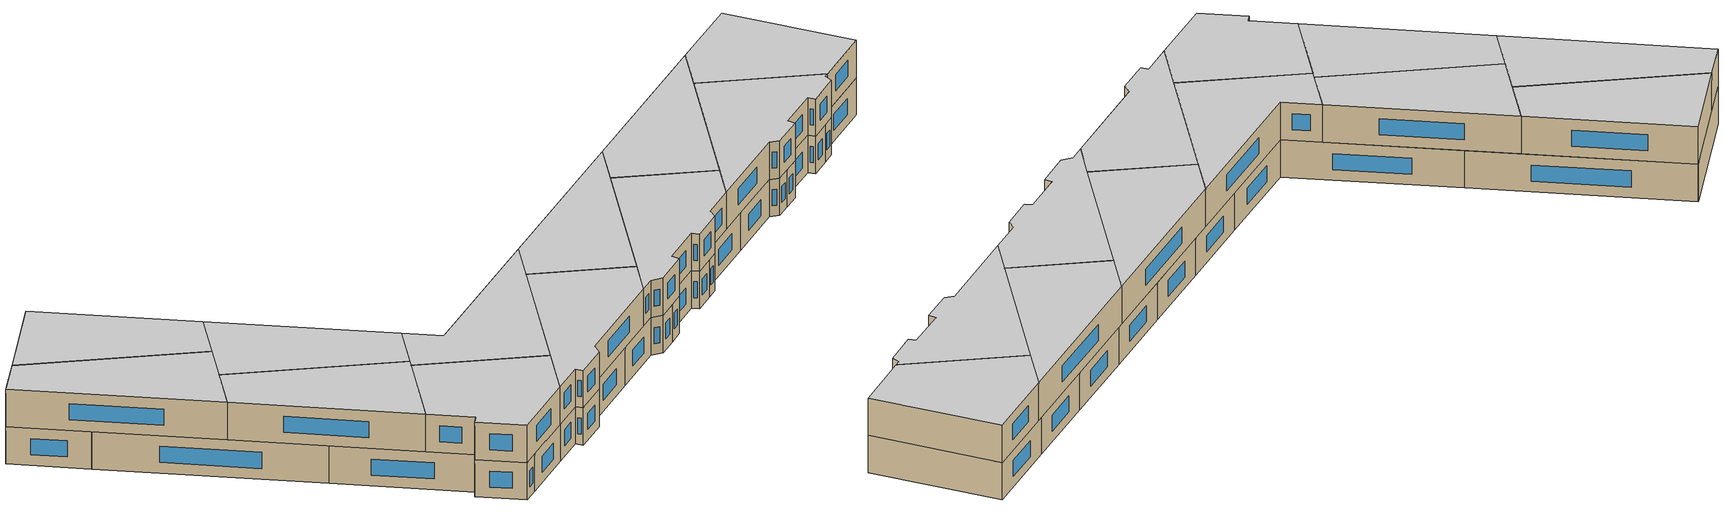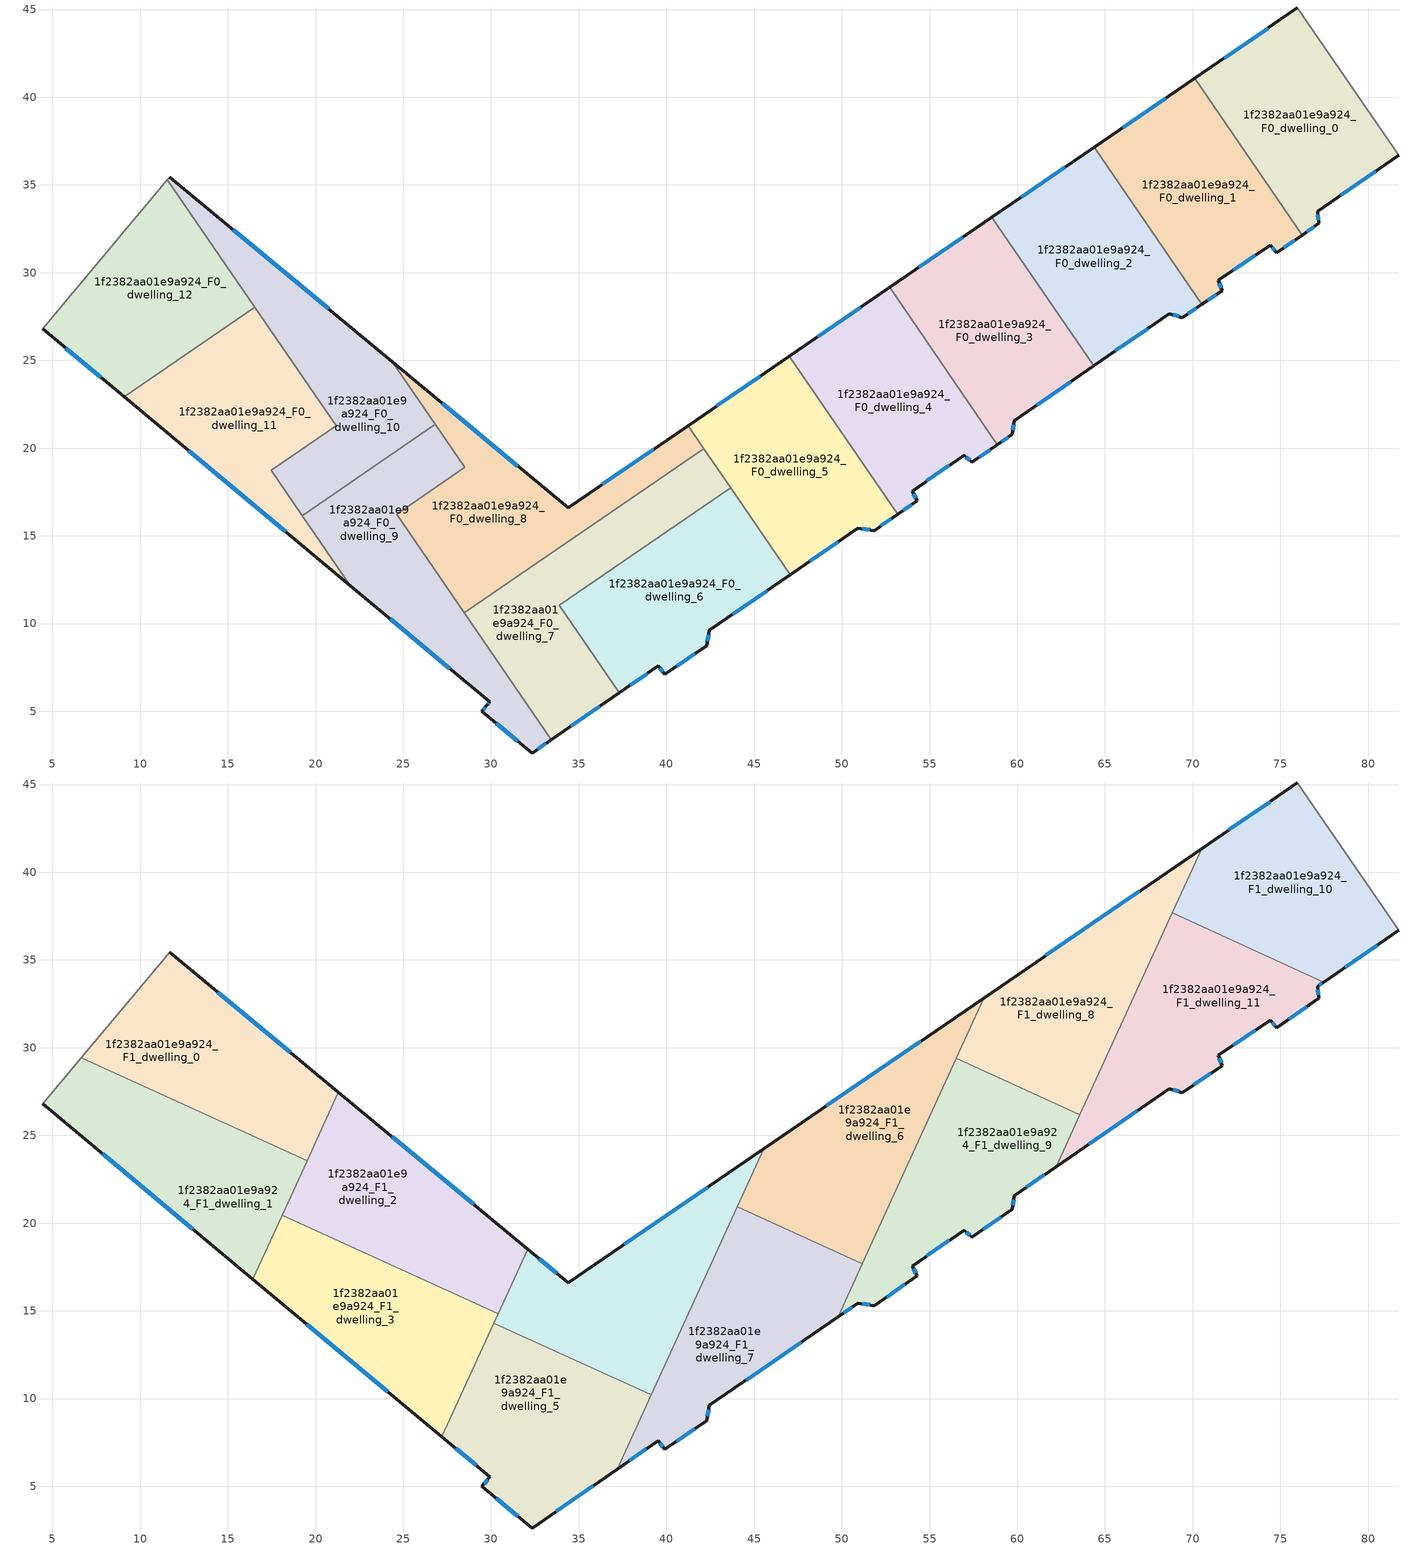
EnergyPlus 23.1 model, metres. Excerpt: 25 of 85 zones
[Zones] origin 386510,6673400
1f2382aa01e9a924_F0_dwelling_0
 floor ground (EU_floor_Construction): 75.97,45.09 81.75,36.7 77.12,33.5 77.19,32.81 76.24,32.15 70.12,41.08 z0
 wall outside (EU_wall_Construction): 75.97,45.09 70.12,41.08 / 76.24,32.15 77.19,32.81 77.12,33.5 81.75,36.7 z0:3
 wall adiabatic (EU_wall_Construction): 81.75,36.7 75.97,45.09 z0:3
 wall to 1f2382aa01e9a924_F0_dwelling_1 (EU_wall_Construction): 70.12,41.08 76.24,32.15 z0:3
 window (EU_Window_Construction): 74.3,43.94 71.79,42.22 / 78.44,34.41 80.43,35.78 / 77.17,33.01 77.14,33.3 / 76.51,32.34 76.92,32.62 z0.86:2.14
 ceiling adiabatic (EU_roof_Construction): 70.28,40.84 70.5,41.34 70.12,41.08 z3
1f2382aa01e9a924_F0_dwelling_1
 floor ground (EU_floor_Construction): 70.12,41.08 76.24,32.15 74.78,31.13 74.42,31.57 71.47,29.57 71.69,28.98 70.52,28.19 64.38,37.14 z0
 wall outside (EU_wall_Construction): 70.52,28.19 71.69,28.98 71.47,29.57 74.42,31.57 74.78,31.13 76.24,32.15 / 70.12,41.08 64.38,37.14 z0:3
 wall to 1f2382aa01e9a924_F0_dwelling_2 (EU_wall_Construction): 64.38,37.14 70.52,28.19 z0:3
 window (EU_Window_Construction): 71.62,29.15 71.53,29.4 / 70.85,28.42 71.35,28.75 / 68.48,39.95 66.02,38.27 / 75.2,31.42 75.82,31.86 / 74.52,31.44 74.68,31.25 / 72.31,30.14 73.58,31 z0.86:2.14
1f2382aa01e9a924_F0_dwelling_10
 floor ground (EU_floor_Construction): 24.36,24.93 26.82,21.35 19.25,16.16 17.48,18.74 21.17,21.27 11.55,35.29 11.69,35.45 z0
 wall outside (EU_wall_Construction): 24.36,24.93 11.69,35.45 z0:3
 wall to 1f2382aa01e9a924_F0_dwelling_9 (EU_wall_Construction): 19.25,16.16 26.82,21.35 z0:3
 wall to 1f2382aa01e9a924_F0_dwelling_11 (EU_wall_Construction): 16.54,28.02 21.17,21.27 17.48,18.74 19.25,16.16 z0:3
 wall adiabatic (EU_wall_Construction): 11.69,35.45 11.55,35.29 z0:3
 wall to 1f2382aa01e9a924_F0_dwelling_8 (EU_wall_Construction): 26.82,21.35 24.36,24.93 z0:3
 wall to 1f2382aa01e9a924_F0_dwelling_12 (EU_wall_Construction): 11.55,35.29 16.54,28.02 z0:3
 window (EU_Window_Construction): 20.74,27.94 15.31,32.45 z0.86:2.14
1f2382aa01e9a924_F0_dwelling_11
 floor ground (EU_floor_Construction): 16.54,28.02 21.17,21.27 17.48,18.74 21.98,12.17 9.1,22.92 z0
 wall outside (EU_wall_Construction): 9.1,22.92 21.98,12.17 z0:3
 wall to 1f2382aa01e9a924_F0_dwelling_12 (EU_wall_Construction): 16.54,28.02 9.1,22.92 z0:3
 wall to 1f2382aa01e9a924_F0_dwelling_9 (EU_wall_Construction): 21.98,12.17 19.25,16.16 z0:3
 window (EU_Window_Construction): 12.78,19.85 18.3,15.24 z0.86:2.14
1f2382aa01e9a924_F0_dwelling_12
 floor ground (EU_floor_Construction): 11.55,35.29 16.54,28.02 9.1,22.92 4.45,26.8 z0
 wall outside (EU_wall_Construction): 4.45,26.8 9.1,22.92 z0:3
 wall adiabatic (EU_wall_Construction): 11.55,35.29 4.45,26.8 z0:3
 window (EU_Window_Construction): 5.78,25.69 7.77,24.03 z0.86:2.14
 ceiling adiabatic (EU_roof_Construction): 16.54,28.02 11.55,35.29 6.65,29.44 13.83,26.16 z3
1f2382aa01e9a924_F0_dwelling_2
 floor ground (EU_floor_Construction): 64.38,37.14 70.52,28.19 69.41,27.45 68.67,27.67 64.36,24.69 58.55,33.15 z0
 wall outside (EU_wall_Construction): 64.38,37.14 58.55,33.15 / 64.36,24.69 68.67,27.67 69.41,27.45 70.52,28.19 z0:3
 wall to 1f2382aa01e9a924_F0_dwelling_3 (EU_wall_Construction): 58.55,33.15 64.36,24.69 z0:3
 window (EU_Window_Construction): 62.71,36 60.22,34.29 / 69.73,27.66 70.2,27.98 / 68.88,27.6 69.2,27.51 / 65.59,25.54 67.44,26.82 z0.86:2.14
 ceiling adiabatic (EU_roof_Construction): 63.57,26.17 66.91,33.46 64.38,37.14 58.55,33.15 63.25,26.32 z3
1f2382aa01e9a924_F0_dwelling_3
 floor ground (EU_floor_Construction): 58.55,33.15 64.36,24.69 59.82,21.56 59.72,20.79 58.87,20.2 52.73,29.16 z0
 wall outside (EU_wall_Construction): 58.55,33.15 52.73,29.16 / 58.87,20.2 59.72,20.79 59.82,21.56 64.36,24.69 z0:3
 wall to 1f2382aa01e9a924_F0_dwelling_4 (EU_wall_Construction): 52.73,29.16 58.87,20.2 z0:3
 window (EU_Window_Construction): 56.89,32.01 54.39,30.3 / 61.12,22.45 63.06,23.8 / 59.75,21.01 59.79,21.34 / 59.11,20.37 59.48,20.62 z0.86:2.14
 ceiling adiabatic (EU_roof_Construction): 63.25,26.32 58.55,33.15 58.09,32.83 56.51,29.39 z3; 54.94,25.94 58.09,32.83 52.73,29.16 z3
1f2382aa01e9a924_F0_dwelling_4
 floor ground (EU_floor_Construction): 52.73,29.16 58.87,20.2 57.42,19.2 56.98,19.59 54.01,17.55 54.3,17 53.19,16.23 47.01,25.24 z0
 wall outside (EU_wall_Construction): 53.19,16.23 54.3,17 54.01,17.55 56.98,19.59 57.42,19.2 58.87,20.2 / 52.73,29.16 47.01,25.24 z0:3
 wall to 1f2382aa01e9a924_F0_dwelling_5 (EU_wall_Construction): 47.01,25.24 53.19,16.23 z0:3
 window (EU_Window_Construction): 54.22,17.15 54.09,17.39 / 53.51,16.45 53.98,16.78 / 51.09,28.04 48.64,26.36 / 57.83,19.48 58.46,19.92 / 57.1,19.48 57.29,19.31 / 54.86,18.14 56.13,19.01 z0.86:2.14
 ceiling adiabatic (EU_roof_Construction): 51.58,18.58 54.94,25.94 52.73,29.16 47.01,25.24 z3
1f2382aa01e9a924_F0_dwelling_5
 floor ground (EU_floor_Construction): 47.01,25.24 53.19,16.23 51.85,15.3 50.91,15.43 47.07,12.79 41.24,21.28 z0
 wall outside (EU_wall_Construction): 47.01,25.24 41.24,21.28 / 47.07,12.79 50.91,15.43 51.85,15.3 53.19,16.23 z0:3
 wall to 1f2382aa01e9a924_F0_dwelling_6 (EU_wall_Construction): 43.67,17.74 47.07,12.79 z0:3
 wall to 1f2382aa01e9a924_F0_dwelling_7 (EU_wall_Construction): 42.14,19.97 43.67,17.74 z0:3
 wall to 1f2382aa01e9a924_F0_dwelling_8 (EU_wall_Construction): 41.24,21.28 42.13,19.97 z0:3
 window (EU_Window_Construction): 45.36,24.11 42.88,22.41 / 52.23,15.56 52.81,15.96 / 51.18,15.39 51.58,15.33 / 48.16,13.54 49.81,14.67 z0.86:2.14
1f2382aa01e9a924_F0_dwelling_6
 floor ground (EU_floor_Construction): 43.67,17.74 47.07,12.79 42.45,9.61 42.29,8.74 39.91,7.1 39.53,7.59 37.31,6.06 33.9,11.04 z0
 wall outside (EU_wall_Construction): 37.31,6.06 39.53,7.59 39.91,7.1 42.29,8.74 42.45,9.61 47.07,12.79 z0:3
 wall to 1f2382aa01e9a924_F0_dwelling_7 (EU_wall_Construction): 43.67,17.74 33.9,11.04 37.31,6.06 z0:3
 window (EU_Window_Construction): 43.77,10.52 45.75,11.88 / 42.34,8.99 42.41,9.36 / 40.59,7.57 41.61,8.27 / 39.64,7.45 39.8,7.24 / 37.95,6.49 38.9,7.15 z0.86:2.14
 ceiling adiabatic (EU_roof_Construction): 37.27,6.12 42.08,16.65 33.9,11.04 z3
1f2382aa01e9a924_F0_dwelling_7
 floor ground (EU_floor_Construction): 42.14,19.97 43.67,17.74 33.9,11.04 37.31,6.06 33.44,3.38 28.48,10.61 z0
 wall outside (EU_wall_Construction): 33.44,3.38 37.31,6.06 z0:3
 wall to 1f2382aa01e9a924_F0_dwelling_8 (EU_wall_Construction): 42.14,19.97 28.48,10.61 z0:3
 wall to 1f2382aa01e9a924_F0_dwelling_9 (EU_wall_Construction): 28.48,10.61 33.44,3.38 z0:3
 window (EU_Window_Construction): 34.55,4.14 36.21,5.29 z0.86:2.14
1f2382aa01e9a924_F0_dwelling_8
 floor ground (EU_floor_Construction): 41.24,21.28 42.14,19.97 28.48,10.61 24.62,16.24 28.5,18.9 24.36,24.93 34.4,16.6 z0
 wall outside (EU_wall_Construction): 41.24,21.28 34.4,16.6 24.36,24.93 z0:3
 wall to 1f2382aa01e9a924_F0_dwelling_9 (EU_wall_Construction): 26.82,21.35 28.5,18.9 24.62,16.24 28.48,10.61 z0:3
 window (EU_Window_Construction): 31.53,18.98 27.23,22.55 / 39.28,19.95 36.35,17.94 z0.86:2.14
1f2382aa01e9a924_F0_dwelling_9
 floor ground (EU_floor_Construction): 28.5,18.9 24.62,16.24 33.44,3.38 32.34,2.62 29.48,4.99 29.77,5.33 29.93,5.54 21.98,12.17 19.25,16.16 26.82,21.35 z0
 wall outside (EU_wall_Construction): 21.98,12.17 29.93,5.54 29.77,5.33 29.48,4.99 32.34,2.62 33.44,3.38 z0:3
 window (EU_Window_Construction): 32.66,2.84 33.13,3.16 / 30.3,4.31 31.53,3.3 / 29.69,5.24 29.57,5.09 / 29.88,5.48 29.81,5.39 / 24.26,10.27 27.66,7.43 z0.86:2.14
1f2382aa01e9a924_F1_dwelling_0
 floor adiabatic (EU_floor_Construction): 11.55,35.29 16.54,28.02 13.83,26.16 6.65,29.44 z3
 floor to 1f2382aa01e9a924_F0_dwelling_10 (EU_floor_Construction): 21.31,27.47 19.55,23.62 11.55,35.29 11.69,35.45 z3
 floor to 1f2382aa01e9a924_F0_dwelling_11 (EU_floor_Construction): 16.54,28.02 19.55,23.62 19.52,23.56 13.83,26.16 z3
 wall outside (EU_wall_Construction): 21.31,27.47 11.69,35.45 z3:6
 wall to 1f2382aa01e9a924_F1_dwelling_1 (EU_wall_Construction): 6.65,29.44 19.52,23.56 z3:6
 wall adiabatic (EU_wall_Construction): 11.69,35.45 6.65,29.44 z3:6
 wall to 1f2382aa01e9a924_F1_dwelling_2 (EU_wall_Construction): 19.52,23.56 21.31,27.47 z3:6
 window (EU_Window_Construction): 18.56,29.75 14.44,33.17 z3.86:5.14
 ceiling to 1f2382aa01e9a924_F2_dwelling_0 (EU_floor_Construction): 19.52,23.56 21.31,27.47 11.69,35.45 6.65,29.44 z6
1f2382aa01e9a924_F1_dwelling_1
 floor to 1f2382aa01e9a924_F0_dwelling_11 (EU_floor_Construction): 19.52,23.56 16.44,16.8 9.1,22.92 13.83,26.16 z3
 floor to 1f2382aa01e9a924_F0_dwelling_12 (EU_floor_Construction): 13.83,26.16 9.1,22.92 4.45,26.8 6.65,29.44 z3
 wall outside (EU_wall_Construction): 4.45,26.8 16.43,16.8 z3:6
 wall adiabatic (EU_wall_Construction): 6.65,29.44 4.45,26.8 z3:6
 wall to 1f2382aa01e9a924_F1_dwelling_3 (EU_wall_Construction): 16.43,16.8 18.11,20.46 z3:6
 wall to 1f2382aa01e9a924_F1_dwelling_2 (EU_wall_Construction): 18.11,20.46 19.52,23.56 z3:6
 window (EU_Window_Construction): 7.87,23.94 13.01,19.66 z3.86:5.14
 ceiling to 1f2382aa01e9a924_F2_dwelling_1 (EU_floor_Construction): 16.43,16.8 19.52,23.56 6.65,29.44 4.45,26.8 z6
1f2382aa01e9a924_F1_dwelling_10
 floor to 1f2382aa01e9a924_F0_dwelling_0 (EU_floor_Construction): 75.97,45.09 81.75,36.7 77.47,33.74 74.09,35.28 70.28,40.84 70.5,41.34 z3
 floor to 1f2382aa01e9a924_F0_dwelling_1 (EU_floor_Construction): 70.28,40.84 74.09,35.28 68.83,37.68 z3
 wall outside (EU_wall_Construction): 77.47,33.74 81.75,36.7 / 75.97,45.09 70.51,41.34 z3:6
 wall to 1f2382aa01e9a924_F1_dwelling_11 (EU_wall_Construction): 68.83,37.68 77.47,33.74 z3:6
 wall adiabatic (EU_wall_Construction): 81.75,36.7 75.97,45.09 z3:6
 wall to 1f2382aa01e9a924_F1_dwelling_8 (EU_wall_Construction): 70.51,41.34 68.83,37.68 z3:6
 window (EU_Window_Construction): 78.69,34.59 80.53,35.85 / 74.41,44.02 72.07,42.41 z3.86:5.14
 ceiling to 1f2382aa01e9a924_F2_dwelling_10 (EU_floor_Construction): 81.75,36.7 75.97,45.09 70.51,41.34 68.83,37.68 77.47,33.74 z6
1f2382aa01e9a924_F1_dwelling_11
 floor to 1f2382aa01e9a924_F0_dwelling_1 (EU_floor_Construction): 74.09,35.28 76.24,32.15 74.78,31.13 74.42,31.57 71.47,29.57 71.69,28.98 70.52,28.19 66.91,33.46 68.83,37.68 z3
 floor to 1f2382aa01e9a924_F0_dwelling_0 (EU_floor_Construction): 77.47,33.74 77.12,33.5 77.19,32.81 76.24,32.15 74.09,35.28 z3
 floor to 1f2382aa01e9a924_F0_dwelling_2 (EU_floor_Construction): 66.91,33.46 70.52,28.19 69.41,27.45 68.67,27.67 64.36,24.69 63.48,25.97 z3
 floor to 1f2382aa01e9a924_F0_dwelling_3 (EU_floor_Construction): 63.48,25.97 64.36,24.69 62.23,23.22 z3
 wall outside (EU_wall_Construction): 62.23,23.22 68.67,27.67 69.41,27.45 71.69,28.98 71.47,29.57 74.42,31.57 74.78,31.13 77.19,32.81 77.12,33.5 77.47,33.74 z3:6
 wall to 1f2382aa01e9a924_F1_dwelling_9 (EU_wall_Construction): 63.57,26.17 62.23,23.22 z3:6
 wall to 1f2382aa01e9a924_F1_dwelling_8 (EU_wall_Construction): 68.83,37.68 63.57,26.17 z3:6
 window (EU_Window_Construction): 71.62,29.15 71.53,29.4 / 70.06,27.88 71.04,28.54 / 68.88,27.6 69.2,27.51 / 64.07,24.49 66.83,26.4 / 77.22,33.57 77.37,33.67 / 77.17,33.01 77.14,33.3 / 75.47,31.61 76.5,32.33 / 74.52,31.44 74.68,31.25 / 72.31,30.14 73.58,31 z3.86:5.14
 ceiling to 1f2382aa01e9a924_F2_dwelling_11 (EU_floor_Construction): 71.69,28.98 71.47,29.57 74.42,31.57 74.78,31.13 77.19,32.81 77.12,33.5 77.47,33.74 68.83,37.68 62.23,23.22 68.67,27.67 69.41,27.45 z6
1f2382aa01e9a924_F1_dwelling_2
 floor to 1f2382aa01e9a924_F0_dwelling_10 (EU_floor_Construction): 24.37,24.93 26.82,21.35 22.55,18.43 19.23,19.94 21.17,21.27 19.55,23.63 21.31,27.47 z3
 floor to 1f2382aa01e9a924_F0_dwelling_9 (EU_floor_Construction): 26.82,21.35 28.5,18.9 25.71,16.99 22.55,18.43 z3
 floor to 1f2382aa01e9a924_F0_dwelling_11 (EU_floor_Construction): 19.55,23.62 21.17,21.27 19.23,19.94 18.11,20.46 z3
 floor to 1f2382aa01e9a924_F0_dwelling_8 (EU_floor_Construction): 32.09,18.52 30.41,14.84 25.71,16.99 28.5,18.9 24.37,24.93 z3
 wall outside (EU_wall_Construction): 32.09,18.52 21.31,27.47 z3:6
 wall to 1f2382aa01e9a924_F1_dwelling_3 (EU_wall_Construction): 18.11,20.46 30.41,14.84 z3:6
 wall to 1f2382aa01e9a924_F1_dwelling_4 (EU_wall_Construction): 30.41,14.84 32.09,18.52 z3:6
 window (EU_Window_Construction): 29.01,21.08 24.39,24.91 z3.86:5.14
 ceiling to 1f2382aa01e9a924_F2_dwelling_2 (EU_floor_Construction): 30.41,14.84 32.09,18.52 21.31,27.47 18.11,20.46 z6
1f2382aa01e9a924_F1_dwelling_3
 floor to 1f2382aa01e9a924_F0_dwelling_9 (EU_floor_Construction): 25.71,16.99 24.62,16.24 28.48,10.62 27.2,7.82 21.98,12.17 19.25,16.16 22.55,18.43 z3
 floor to 1f2382aa01e9a924_F0_dwelling_11 (EU_floor_Construction): 19.23,19.94 17.48,18.74 21.98,12.17 16.44,16.8 18.11,20.46 z3
 floor to 1f2382aa01e9a924_F0_dwelling_10 (EU_floor_Construction): 22.55,18.43 19.25,16.16 17.48,18.74 19.23,19.94 z3
 floor to 1f2382aa01e9a924_F0_dwelling_8 (EU_floor_Construction): 30.41,14.84 28.48,10.62 24.62,16.24 25.71,16.99 z3
 wall outside (EU_wall_Construction): 16.43,16.8 27.2,7.82 z3:6
 wall to 1f2382aa01e9a924_F1_dwelling_5 (EU_wall_Construction): 27.2,7.82 30.16,14.3 z3:6
 wall to 1f2382aa01e9a924_F1_dwelling_4 (EU_wall_Construction): 30.16,14.3 30.41,14.84 z3:6
 window (EU_Window_Construction): 19.51,14.23 24.12,10.38 z3.86:5.14
 ceiling to 1f2382aa01e9a924_F2_dwelling_3 (EU_floor_Construction): 27.2,7.82 30.41,14.84 18.11,20.46 16.43,16.8 z6
1f2382aa01e9a924_F1_dwelling_4
 floor to 1f2382aa01e9a924_F0_dwelling_7 (EU_floor_Construction): 42.14,19.97 43.01,18.69 42.08,16.65 35.26,11.97 32.39,13.29 z3
 floor to 1f2382aa01e9a924_F0_dwelling_8 (EU_floor_Construction): 41.24,21.28 42.14,19.97 32.39,13.29 30.16,14.3 32.09,18.52 34.4,16.6 z3
 floor adiabatic (EU_floor_Construction): 42.08,16.65 39.14,10.21 35.26,11.97 z3
 floor to 1f2382aa01e9a924_F0_dwelling_5 (EU_floor_Construction): 45.54,24.24 43.01,18.69 41.24,21.28 z3
 wall outside (EU_wall_Construction): 45.54,24.24 34.4,16.6 32.09,18.52 z3:6
 wall to 1f2382aa01e9a924_F1_dwelling_5 (EU_wall_Construction): 30.16,14.3 39.14,10.21 z3:6
 wall to 1f2382aa01e9a924_F1_dwelling_7 (EU_wall_Construction): 39.14,10.21 44.04,20.94 z3:6
 wall to 1f2382aa01e9a924_F1_dwelling_6 (EU_wall_Construction): 44.04,20.94 45.54,24.24 z3:6
 window (EU_Window_Construction): 33.74,17.15 32.75,17.97 / 42.36,22.05 37.58,18.78 z3.86:5.14
 ceiling to 1f2382aa01e9a924_F2_dwelling_4 (EU_floor_Construction): 39.14,10.21 45.54,24.24 34.4,16.6 32.09,18.52 30.16,14.3 z6
1f2382aa01e9a924_F1_dwelling_5
 floor to 1f2382aa01e9a924_F0_dwelling_9 (EU_floor_Construction): 28.48,10.62 33.44,3.38 32.34,2.62 29.48,4.99 29.93,5.54 27.2,7.82 z3
 floor to 1f2382aa01e9a924_F0_dwelling_7 (EU_floor_Construction): 35.26,11.97 33.9,11.04 37.27,6.12 37.21,5.98 33.44,3.38 28.48,10.61 32.39,13.29 z3
 floor to 1f2382aa01e9a924_F0_dwelling_8 (EU_floor_Construction): 32.38,13.29 28.48,10.62 30.16,14.3 z3
 floor adiabatic (EU_floor_Construction): 39.14,10.21 37.27,6.12 33.9,11.04 35.26,11.97 z3
 wall outside (EU_wall_Construction): 27.2,7.82 29.93,5.54 29.48,4.99 32.34,2.62 37.21,5.98 z3:6
 wall to 1f2382aa01e9a924_F1_dwelling_7 (EU_wall_Construction): 37.21,5.98 39.14,10.2 z3:6
 window (EU_Window_Construction): 33.73,3.58 35.82,5.02 / 30.3,4.31 31.53,3.3 / 29.8,5.38 29.61,5.15 / 27.98,7.16 29.15,6.19 z3.86:5.14
 ceiling to 1f2382aa01e9a924_F2_dwelling_5 (EU_floor_Construction): 37.21,5.98 39.14,10.21 30.16,14.3 27.2,7.82 29.93,5.54 29.48,4.99 32.34,2.62 z6
1f2382aa01e9a924_F1_dwelling_6
 floor to 1f2382aa01e9a924_F0_dwelling_5 (EU_floor_Construction): 47.01,25.24 51.58,18.58 51.17,17.69 44.04,20.94 45.54,24.24 z3
 floor adiabatic (EU_floor_Construction): 58.09,32.83 51.58,18.58 47.01,25.24 45.54,24.24 z3
 wall outside (EU_wall_Construction): 58.09,32.83 45.54,24.24 z3:6
 wall to 1f2382aa01e9a924_F1_dwelling_7 (EU_wall_Construction): 44.04,20.94 51.17,17.69 z3:6
 wall to 1f2382aa01e9a924_F1_dwelling_9 (EU_wall_Construction): 51.17,17.69 56.51,29.39 z3:6
 wall to 1f2382aa01e9a924_F1_dwelling_8 (EU_wall_Construction): 56.51,29.39 58.09,32.83 z3:6
 window (EU_Window_Construction): 54.5,30.38 49.13,26.69 z3.86:5.14
 ceiling to 1f2382aa01e9a924_F2_dwelling_6 (EU_floor_Construction): 51.17,17.69 58.09,32.83 45.54,24.24 44.04,20.94 z6
1f2382aa01e9a924_F1_dwelling_7
 floor to 1f2382aa01e9a924_F0_dwelling_5 (EU_floor_Construction): 51.17,17.69 49.79,14.66 47.07,12.79 43.01,18.69 44.04,20.94 z3
 floor to 1f2382aa01e9a924_F0_dwelling_6 (EU_floor_Construction): 43.67,17.74 47.07,12.79 42.45,9.61 42.29,8.74 39.91,7.1 39.53,7.59 37.31,6.06 37.27,6.12 42.08,16.65 z3
 floor to 1f2382aa01e9a924_F0_dwelling_7 (EU_floor_Construction): 43.01,18.69 43.67,17.74 42.08,16.65 z3
 wall outside (EU_wall_Construction): 37.21,5.98 39.53,7.59 39.91,7.1 42.29,8.74 42.45,9.61 49.79,14.66 z3:6
 wall to 1f2382aa01e9a924_F1_dwelling_9 (EU_wall_Construction): 49.79,14.66 51.17,17.69 z3:6
 window (EU_Window_Construction): 37.87,6.44 38.87,7.13 / 44.55,11.05 47.69,13.22 / 42.34,8.99 42.41,9.36 / 40.59,7.57 41.61,8.27 / 39.64,7.45 39.8,7.24 z3.86:5.14
 ceiling to 1f2382aa01e9a924_F2_dwelling_7 (EU_floor_Construction): 49.79,14.66 51.17,17.69 44.04,20.94 37.21,5.98 39.53,7.59 39.91,7.1 42.29,8.74 42.45,9.61 z6
1f2382aa01e9a924_F1_dwelling_8
 floor to 1f2382aa01e9a924_F0_dwelling_1 (EU_floor_Construction): 70.12,41.08 70.28,40.84 66.91,33.46 64.38,37.14 z3
 floor adiabatic (EU_floor_Construction): 70.51,41.34 70.28,40.84 70.12,41.08 64.38,37.14 66.91,33.46 63.57,26.17 56.51,29.39 58.09,32.83 z3
 wall outside (EU_wall_Construction): 70.51,41.34 58.09,32.83 z3:6
 wall to 1f2382aa01e9a924_F1_dwelling_9 (EU_wall_Construction): 56.51,29.39 63.57,26.17 z3:6
 window (EU_Window_Construction): 66.96,38.91 61.63,35.26 z3.86:5.14
 ceiling to 1f2382aa01e9a924_F2_dwelling_8 (EU_floor_Construction): 63.57,26.17 70.51,41.34 58.09,32.83 56.51,29.39 z6
1f2382aa01e9a924_F1_dwelling_9
 floor to 1f2382aa01e9a924_F0_dwelling_3 (EU_floor_Construction): 63.25,26.32 63.48,25.97 62.23,23.22 59.82,21.56 59.72,20.79 58.87,20.2 54.94,25.94 56.51,29.39 z3
 floor to 1f2382aa01e9a924_F0_dwelling_4 (EU_floor_Construction): 54.94,25.94 58.87,20.2 57.42,19.2 56.98,19.59 54.01,17.55 54.3,17 53.19,16.23 51.58,18.58 z3
 floor to 1f2382aa01e9a924_F0_dwelling_2 (EU_floor_Construction): 63.57,26.17 63.48,25.97 63.25,26.32 z3
 floor to 1f2382aa01e9a924_F0_dwelling_5 (EU_floor_Construction): 51.58,18.58 53.19,16.23 51.85,15.3 50.91,15.43 49.79,14.66 z3
 wall outside (EU_wall_Construction): 49.79,14.66 50.91,15.43 51.85,15.3 54.3,17 54.01,17.55 56.98,19.59 57.42,19.2 59.72,20.79 59.82,21.56 62.23,23.22 z3:6
 window (EU_Window_Construction): 54.86,18.14 56.13,19.01 / 54.22,17.15 54.09,17.39 / 52.55,15.78 53.6,16.51 / 51.18,15.39 51.58,15.33 / 50.11,14.88 50.59,15.21 / 60.51,22.03 61.54,22.75 / 59.75,21.01 59.79,21.34 / 58.08,19.65 59.06,20.34 / 57.1,19.48 57.29,19.31 z3.86:5.14
 ceiling to 1f2382aa01e9a924_F2_dwelling_9 (EU_floor_Construction): 59.72,20.79 59.82,21.56 62.23,23.22 63.57,26.17 56.51,29.39 49.79,14.66 50.91,15.43 51.85,15.3 54.3,17 54.01,17.55 56.98,19.59 57.42,19.2 z6
[Building]
EU S2 Campaign: North Axis=0; Terrain=City; Solar Distribution=FullExterior
[Site:Location]
Helsinki-Vantaa.AP: Latitude=60.317; Longitude=24.963; Time Zone=2; Elevation=54.6
[SizingPeriod:WeatherFileDays]
AnnualSizingPeriod: Begin Month=1; Begin Day of Month=1; End Month=12; End Day of Month=31; Day of Week for Start Day=Monday; Use Weather File Daylight Saving Period=No; Use Weather File Rain and Snow Indicators=No
[MATERIAL]
EU_InternalMass_Material: Roughness=MediumRough; Thickness=0.1; Conductivity=1; Density=1800; Specific Heat=900; Thermal Absorptance=0.9; Solar Absorptance=0.7; Visible Absorptance=0.7
[MATERIAL:NOMASS] Roughness=MediumRough; Thermal Absorptance=0.9; Solar Absorptance=0.7; Visible Absorptance=0.7
Name | Thermal Resistance
EU_wall_NoMass | 2.6932
EU_roof_NoMass | 3.19818
EU_floor_NoMass | 2.22482
[WINDOWMATERIAL:SIMPLEGLAZINGSYSTEM]
EU_Window_SimpleGlazing: UFactor=2.14966; Solar Heat Gain Coefficient=0.7; Visible Transmittance=0.7
[CONSTRUCTION]
EU_wall_Construction: EU_wall_NoMass
EU_roof_Construction: EU_roof_NoMass
EU_floor_Construction: EU_floor_NoMass
EU_Window_Construction: EU_Window_SimpleGlazing
EU_InternalMass_Construction: EU_InternalMass_Material
[ZONE] Type=1; Multiplier=1; Ceiling Height=autocalculate; Floor Area=autocalculate; Part of Total Floor Area=Yes
Name | Volume
1f2382aa01e9a924_F0_dwelling_0; 1f2382aa01e9a924_F0_dwelling_8 | 219.968
1f2382aa01e9a924_F1_dwelling_0 | 238.283
1f2382aa01e9a924_F0_dwelling_1; 1f2382aa01e9a924_F0_dwelling_3 | 219.976
1f2382aa01e9a924_F1_dwelling_1; 1f2382aa01e9a924_F1_dwelling_11 | 238.305
1f2382aa01e9a924_F0_dwelling_10 | 219.961
1f2382aa01e9a924_F1_dwelling_10 | 238.3
1f2382aa01e9a924_F0_dwelling_11 | 219.94
1f2382aa01e9a924_F0_dwelling_12 | 219.989
1f2382aa01e9a924_F0_dwelling_2 | 219.939
1f2382aa01e9a924_F1_dwelling_2 | 238.279
1f2382aa01e9a924_F1_dwelling_3 | 238.318
1f2382aa01e9a924_F0_dwelling_4 | 219.947
1f2382aa01e9a924_F1_dwelling_4 | 238.287
1f2382aa01e9a924_F0_dwelling_5 | 219.984
1f2382aa01e9a924_F1_dwelling_5 | 238.301
1f2382aa01e9a924_F0_dwelling_6 | 219.99
1f2382aa01e9a924_F1_dwelling_6 | 238.334
1f2382aa01e9a924_F0_dwelling_7 | 219.959
1f2382aa01e9a924_F1_dwelling_7 | 238.307
1f2382aa01e9a924_F1_dwelling_8 | 238.291
1f2382aa01e9a924_F0_dwelling_9 | 219.962
1f2382aa01e9a924_F1_dwelling_9 | 238.308
[INTERNALMASS] Construction=EU_InternalMass_Construction
Name | Zone or ZoneList | Surface Area
1f2382aa01e9a924_F0_dwelling_0_EU_InternalMass | 1f2382aa01e9a924_F0_dwelling_0 | 73.3227
1f2382aa01e9a924_F0_dwelling_1_EU_InternalMass | 1f2382aa01e9a924_F0_dwelling_1 | 73.325
1f2382aa01e9a924_F0_dwelling_2_EU_InternalMass | 1f2382aa01e9a924_F0_dwelling_2 | 73.313
1f2382aa01e9a924_F0_dwelling_3_EU_InternalMass | 1f2382aa01e9a924_F0_dwelling_3 | 73.3252
1f2382aa01e9a924_F0_dwelling_4_EU_InternalMass | 1f2382aa01e9a924_F0_dwelling_4 | 73.3154
1f2382aa01e9a924_F0_dwelling_5_EU_InternalMass | 1f2382aa01e9a924_F0_dwelling_5 | 73.3279
1f2382aa01e9a924_F0_dwelling_6_EU_InternalMass | 1f2382aa01e9a924_F0_dwelling_6 | 73.3308
1f2382aa01e9a924_F0_dwelling_7_EU_InternalMass | 1f2382aa01e9a924_F0_dwelling_7 | 73.3197
1f2382aa01e9a924_F0_dwelling_8_EU_InternalMass | 1f2382aa01e9a924_F0_dwelling_8 | 73.3236
1f2382aa01e9a924_F0_dwelling_9_EU_InternalMass | 1f2382aa01e9a924_F0_dwelling_9 | 73.3208
1f2382aa01e9a924_F0_dwelling_10_EU_InternalMass | 1f2382aa01e9a924_F0_dwelling_10 | 73.3232
1f2382aa01e9a924_F0_dwelling_11_EU_InternalMass | 1f2382aa01e9a924_F0_dwelling_11 | 73.3132
1f2382aa01e9a924_F0_dwelling_12_EU_InternalMass | 1f2382aa01e9a924_F0_dwelling_12 | 73.3281
1f2382aa01e9a924_F1_dwelling_0_EU_InternalMass | 1f2382aa01e9a924_F1_dwelling_0 | 79.4276
1f2382aa01e9a924_F1_dwelling_1_EU_InternalMass | 1f2382aa01e9a924_F1_dwelling_1 | 79.4347
1f2382aa01e9a924_F1_dwelling_2_EU_InternalMass | 1f2382aa01e9a924_F1_dwelling_2 | 79.4263
1f2382aa01e9a924_F1_dwelling_3_EU_InternalMass | 1f2382aa01e9a924_F1_dwelling_3 | 79.4393
1f2382aa01e9a924_F1_dwelling_4_EU_InternalMass | 1f2382aa01e9a924_F1_dwelling_4 | 79.4286
1f2382aa01e9a924_F1_dwelling_5_EU_InternalMass | 1f2382aa01e9a924_F1_dwelling_5 | 79.4338
1f2382aa01e9a924_F1_dwelling_6_EU_InternalMass | 1f2382aa01e9a924_F1_dwelling_6 | 79.4444
1f2382aa01e9a924_F1_dwelling_7_EU_InternalMass | 1f2382aa01e9a924_F1_dwelling_7 | 79.436
1f2382aa01e9a924_F1_dwelling_8_EU_InternalMass | 1f2382aa01e9a924_F1_dwelling_8 | 79.431
1f2382aa01e9a924_F1_dwelling_9_EU_InternalMass | 1f2382aa01e9a924_F1_dwelling_9 | 79.4356
1f2382aa01e9a924_F1_dwelling_10_EU_InternalMass | 1f2382aa01e9a924_F1_dwelling_10 | 79.4332
1f2382aa01e9a924_F1_dwelling_11_EU_InternalMass | 1f2382aa01e9a924_F1_dwelling_11 | 79.4351
[OTHEREQUIPMENT] Fuel Type=Electricity; Design Level Calculation Method=Watts/Area; Power per Zone Floor Area=1; Fraction Latent=0; Fraction Radiant=0; Fraction Lost=0; Carbon Dioxide Generation Rate=0; EndUse Subcategory=EU_Step8_InternalGains
Name | Zone or ZoneList or Space or SpaceList | Schedule
EU_Step8_InternalGain_1f2382aa01e9a924_F0_dwelling_0_f000 | 1f2382aa01e9a924_F0_dwelling_0 | EU_Step8_GainSchedule_1f2382aa01e9a924_F0_dwelling_0_f000
EU_Step8_InternalGain_1f2382aa01e9a924_F0_dwelling_1_f000 | 1f2382aa01e9a924_F0_dwelling_1 | EU_Step8_GainSchedule_1f2382aa01e9a924_F0_dwelling_1_f000
EU_Step8_InternalGain_1f2382aa01e9a924_F0_dwelling_2_f000 | 1f2382aa01e9a924_F0_dwelling_2 | EU_Step8_GainSchedule_1f2382aa01e9a924_F0_dwelling_2_f000
EU_Step8_InternalGain_1f2382aa01e9a924_F0_dwelling_3_f000 | 1f2382aa01e9a924_F0_dwelling_3 | EU_Step8_GainSchedule_1f2382aa01e9a924_F0_dwelling_3_f000
EU_Step8_InternalGain_1f2382aa01e9a924_F0_dwelling_4_f000 | 1f2382aa01e9a924_F0_dwelling_4 | EU_Step8_GainSchedule_1f2382aa01e9a924_F0_dwelling_4_f000
EU_Step8_InternalGain_1f2382aa01e9a924_F0_dwelling_5_f000 | 1f2382aa01e9a924_F0_dwelling_5 | EU_Step8_GainSchedule_1f2382aa01e9a924_F0_dwelling_5_f000
EU_Step8_InternalGain_1f2382aa01e9a924_F0_dwelling_6_f000 | 1f2382aa01e9a924_F0_dwelling_6 | EU_Step8_GainSchedule_1f2382aa01e9a924_F0_dwelling_6_f000
EU_Step8_InternalGain_1f2382aa01e9a924_F0_dwelling_7_f000 | 1f2382aa01e9a924_F0_dwelling_7 | EU_Step8_GainSchedule_1f2382aa01e9a924_F0_dwelling_7_f000
EU_Step8_InternalGain_1f2382aa01e9a924_F0_dwelling_8_f000 | 1f2382aa01e9a924_F0_dwelling_8 | EU_Step8_GainSchedule_1f2382aa01e9a924_F0_dwelling_8_f000
EU_Step8_InternalGain_1f2382aa01e9a924_F0_dwelling_9_f000 | 1f2382aa01e9a924_F0_dwelling_9 | EU_Step8_GainSchedule_1f2382aa01e9a924_F0_dwelling_9_f000
EU_Step8_InternalGain_1f2382aa01e9a924_F0_dwelling_10_f000 | 1f2382aa01e9a924_F0_dwelling_10 | EU_Step8_GainSchedule_1f2382aa01e9a924_F0_dwelling_10_f000
EU_Step8_InternalGain_1f2382aa01e9a924_F0_dwelling_11_f000 | 1f2382aa01e9a924_F0_dwelling_11 | EU_Step8_GainSchedule_1f2382aa01e9a924_F0_dwelling_11_f000
EU_Step8_InternalGain_1f2382aa01e9a924_F0_dwelling_12_f000 | 1f2382aa01e9a924_F0_dwelling_12 | EU_Step8_GainSchedule_1f2382aa01e9a924_F0_dwelling_12_f000
EU_Step8_InternalGain_1f2382aa01e9a924_F1_dwelling_0_f000 | 1f2382aa01e9a924_F1_dwelling_0 | EU_Step8_GainSchedule_1f2382aa01e9a924_F1_dwelling_0_f000
EU_Step8_InternalGain_1f2382aa01e9a924_F1_dwelling_1_f000 | 1f2382aa01e9a924_F1_dwelling_1 | EU_Step8_GainSchedule_1f2382aa01e9a924_F1_dwelling_1_f000
EU_Step8_InternalGain_1f2382aa01e9a924_F1_dwelling_2_f000 | 1f2382aa01e9a924_F1_dwelling_2 | EU_Step8_GainSchedule_1f2382aa01e9a924_F1_dwelling_2_f000
EU_Step8_InternalGain_1f2382aa01e9a924_F1_dwelling_3_f000 | 1f2382aa01e9a924_F1_dwelling_3 | EU_Step8_GainSchedule_1f2382aa01e9a924_F1_dwelling_3_f000
EU_Step8_InternalGain_1f2382aa01e9a924_F1_dwelling_4_f000 | 1f2382aa01e9a924_F1_dwelling_4 | EU_Step8_GainSchedule_1f2382aa01e9a924_F1_dwelling_4_f000
EU_Step8_InternalGain_1f2382aa01e9a924_F1_dwelling_5_f000 | 1f2382aa01e9a924_F1_dwelling_5 | EU_Step8_GainSchedule_1f2382aa01e9a924_F1_dwelling_5_f000
EU_Step8_InternalGain_1f2382aa01e9a924_F1_dwelling_6_f000 | 1f2382aa01e9a924_F1_dwelling_6 | EU_Step8_GainSchedule_1f2382aa01e9a924_F1_dwelling_6_f000
EU_Step8_InternalGain_1f2382aa01e9a924_F1_dwelling_7_f000 | 1f2382aa01e9a924_F1_dwelling_7 | EU_Step8_GainSchedule_1f2382aa01e9a924_F1_dwelling_7_f000
EU_Step8_InternalGain_1f2382aa01e9a924_F1_dwelling_8_f000 | 1f2382aa01e9a924_F1_dwelling_8 | EU_Step8_GainSchedule_1f2382aa01e9a924_F1_dwelling_8_f000
EU_Step8_InternalGain_1f2382aa01e9a924_F1_dwelling_9_f000 | 1f2382aa01e9a924_F1_dwelling_9 | EU_Step8_GainSchedule_1f2382aa01e9a924_F1_dwelling_9_f000
EU_Step8_InternalGain_1f2382aa01e9a924_F1_dwelling_10_f000 | 1f2382aa01e9a924_F1_dwelling_10 | EU_Step8_GainSchedule_1f2382aa01e9a924_F1_dwelling_10_f000
EU_Step8_InternalGain_1f2382aa01e9a924_F1_dwelling_11_f000 | 1f2382aa01e9a924_F1_dwelling_11 | EU_Step8_GainSchedule_1f2382aa01e9a924_F1_dwelling_11_f000
[ZONEVENTILATION:DESIGNFLOWRATE] Schedule=EU_AlwaysOn; Design Flow Rate Calculation Method=AirChanges/Hour; Air Changes per Hour=0.586271; Ventilation Type=Natural; Fan Pressure Rise=0; Fan Total Efficiency=1; Constant Term Coefficient=1; Temperature Term Coefficient=0; Velocity Term Coefficient=0; Velocity Squared Term Coefficient=0; Minimum Indoor Temperature=-100; Maximum Indoor Temperature=100; Delta Temperature=-100; Minimum Outdoor Temperature=-100; Maximum Outdoor Temperature=100; Maximum Wind Speed=40
Name | Zone or ZoneList or Space or SpaceList
EU_ConstantAir_1f2382aa01e9a924_F0_dwelling_0 | 1f2382aa01e9a924_F0_dwelling_0
EU_ConstantAir_1f2382aa01e9a924_F0_dwelling_1 | 1f2382aa01e9a924_F0_dwelling_1
EU_ConstantAir_1f2382aa01e9a924_F0_dwelling_2 | 1f2382aa01e9a924_F0_dwelling_2
EU_ConstantAir_1f2382aa01e9a924_F0_dwelling_3 | 1f2382aa01e9a924_F0_dwelling_3
EU_ConstantAir_1f2382aa01e9a924_F0_dwelling_4 | 1f2382aa01e9a924_F0_dwelling_4
EU_ConstantAir_1f2382aa01e9a924_F0_dwelling_5 | 1f2382aa01e9a924_F0_dwelling_5
EU_ConstantAir_1f2382aa01e9a924_F0_dwelling_6 | 1f2382aa01e9a924_F0_dwelling_6
EU_ConstantAir_1f2382aa01e9a924_F0_dwelling_7 | 1f2382aa01e9a924_F0_dwelling_7
EU_ConstantAir_1f2382aa01e9a924_F0_dwelling_8 | 1f2382aa01e9a924_F0_dwelling_8
EU_ConstantAir_1f2382aa01e9a924_F0_dwelling_9 | 1f2382aa01e9a924_F0_dwelling_9
EU_ConstantAir_1f2382aa01e9a924_F0_dwelling_10 | 1f2382aa01e9a924_F0_dwelling_10
EU_ConstantAir_1f2382aa01e9a924_F0_dwelling_11 | 1f2382aa01e9a924_F0_dwelling_11
EU_ConstantAir_1f2382aa01e9a924_F0_dwelling_12 | 1f2382aa01e9a924_F0_dwelling_12
EU_ConstantAir_1f2382aa01e9a924_F1_dwelling_0 | 1f2382aa01e9a924_F1_dwelling_0
EU_ConstantAir_1f2382aa01e9a924_F1_dwelling_1 | 1f2382aa01e9a924_F1_dwelling_1
EU_ConstantAir_1f2382aa01e9a924_F1_dwelling_2 | 1f2382aa01e9a924_F1_dwelling_2
EU_ConstantAir_1f2382aa01e9a924_F1_dwelling_3 | 1f2382aa01e9a924_F1_dwelling_3
EU_ConstantAir_1f2382aa01e9a924_F1_dwelling_4 | 1f2382aa01e9a924_F1_dwelling_4
EU_ConstantAir_1f2382aa01e9a924_F1_dwelling_5 | 1f2382aa01e9a924_F1_dwelling_5
EU_ConstantAir_1f2382aa01e9a924_F1_dwelling_6 | 1f2382aa01e9a924_F1_dwelling_6
EU_ConstantAir_1f2382aa01e9a924_F1_dwelling_7 | 1f2382aa01e9a924_F1_dwelling_7
EU_ConstantAir_1f2382aa01e9a924_F1_dwelling_8 | 1f2382aa01e9a924_F1_dwelling_8
EU_ConstantAir_1f2382aa01e9a924_F1_dwelling_9 | 1f2382aa01e9a924_F1_dwelling_9
EU_ConstantAir_1f2382aa01e9a924_F1_dwelling_10 | 1f2382aa01e9a924_F1_dwelling_10
EU_ConstantAir_1f2382aa01e9a924_F1_dwelling_11 | 1f2382aa01e9a924_F1_dwelling_11
[HVACTEMPLATE:THERMOSTAT] Constant Heating Setpoint=20; Constant Cooling Setpoint=50
EU_HeatOnly_1f2382aa01e9a924_F0_dwelling_0; EU_HeatOnly_1f2382aa01e9a924_F0_dwelling_1; EU_HeatOnly_1f2382aa01e9a924_F0_dwelling_2; EU_HeatOnly_1f2382aa01e9a924_F0_dwelling_3; EU_HeatOnly_1f2382aa01e9a924_F0_dwelling_4; EU_HeatOnly_1f2382aa01e9a924_F0_dwelling_5; EU_HeatOnly_1f2382aa01e9a924_F0_dwelling_6; EU_HeatOnly_1f2382aa01e9a924_F0_dwelling_7; EU_HeatOnly_1f2382aa01e9a924_F0_dwelling_8; EU_HeatOnly_1f2382aa01e9a924_F0_dwelling_9; EU_HeatOnly_1f2382aa01e9a924_F0_dwelling_10; EU_HeatOnly_1f2382aa01e9a924_F0_dwelling_11; EU_HeatOnly_1f2382aa01e9a924_F0_dwelling_12; EU_HeatOnly_1f2382aa01e9a924_F1_dwelling_0; EU_HeatOnly_1f2382aa01e9a924_F1_dwelling_1; EU_HeatOnly_1f2382aa01e9a924_F1_dwelling_2; EU_HeatOnly_1f2382aa01e9a924_F1_dwelling_3; EU_HeatOnly_1f2382aa01e9a924_F1_dwelling_4; EU_HeatOnly_1f2382aa01e9a924_F1_dwelling_5; EU_HeatOnly_1f2382aa01e9a924_F1_dwelling_6; EU_HeatOnly_1f2382aa01e9a924_F1_dwelling_7; EU_HeatOnly_1f2382aa01e9a924_F1_dwelling_8; EU_HeatOnly_1f2382aa01e9a924_F1_dwelling_9; EU_HeatOnly_1f2382aa01e9a924_F1_dwelling_10; EU_HeatOnly_1f2382aa01e9a924_F1_dwelling_11; EU_HeatOnly_1f2382aa01e9a924_F2_dwelling_0; EU_HeatOnly_1f2382aa01e9a924_F2_dwelling_1; EU_HeatOnly_1f2382aa01e9a924_F2_dwelling_2; EU_HeatOnly_1f2382aa01e9a924_F2_dwelling_3
[HVACTEMPLATE:ZONE:IDEALLOADSAIRSYSTEM] System Availability Schedule=EU_AlwaysOn; Maximum Heating Supply Air Temperature=50; Minimum Cooling Supply Air Temperature=13; Maximum Heating Supply Air Humidity Ratio=0.0156; Minimum Cooling Supply Air Humidity Ratio=0.0077; Heating Limit=NoLimit; Cooling Limit=NoLimit; Heating Availability Schedule=EU_AlwaysOn; Cooling Availability Schedule=EU_CoolingOff; Dehumidification Control Type=ConstantSensibleHeatRatio; Cooling Sensible Heat Ratio=0.7; Dehumidification Setpoint=60; Humidification Control Type=None; Humidification Setpoint=30; Outdoor Air Method=None; Outdoor Air Flow Rate per Person=0.00944; Outdoor Air Flow Rate per Zone Floor Area=0; Outdoor Air Flow Rate per Zone=0; Demand Controlled Ventilation Type=None; Outdoor Air Economizer Type=NoEconomizer; Heat Recovery Type=None; Sensible Heat Recovery Effectiveness=0.7; Latent Heat Recovery Effectiveness=0.65
Name | Template Thermostat
1f2382aa01e9a924_F0_dwelling_0 | EU_HeatOnly_1f2382aa01e9a924_F0_dwelling_0
1f2382aa01e9a924_F0_dwelling_1 | EU_HeatOnly_1f2382aa01e9a924_F0_dwelling_1
1f2382aa01e9a924_F0_dwelling_2 | EU_HeatOnly_1f2382aa01e9a924_F0_dwelling_2
1f2382aa01e9a924_F0_dwelling_3 | EU_HeatOnly_1f2382aa01e9a924_F0_dwelling_3
1f2382aa01e9a924_F0_dwelling_4 | EU_HeatOnly_1f2382aa01e9a924_F0_dwelling_4
1f2382aa01e9a924_F0_dwelling_5 | EU_HeatOnly_1f2382aa01e9a924_F0_dwelling_5
1f2382aa01e9a924_F0_dwelling_6 | EU_HeatOnly_1f2382aa01e9a924_F0_dwelling_6
1f2382aa01e9a924_F0_dwelling_7 | EU_HeatOnly_1f2382aa01e9a924_F0_dwelling_7
1f2382aa01e9a924_F0_dwelling_8 | EU_HeatOnly_1f2382aa01e9a924_F0_dwelling_8
1f2382aa01e9a924_F0_dwelling_9 | EU_HeatOnly_1f2382aa01e9a924_F0_dwelling_9
1f2382aa01e9a924_F0_dwelling_10 | EU_HeatOnly_1f2382aa01e9a924_F0_dwelling_10
1f2382aa01e9a924_F0_dwelling_11 | EU_HeatOnly_1f2382aa01e9a924_F0_dwelling_11
1f2382aa01e9a924_F0_dwelling_12 | EU_HeatOnly_1f2382aa01e9a924_F0_dwelling_12
1f2382aa01e9a924_F1_dwelling_0 | EU_HeatOnly_1f2382aa01e9a924_F1_dwelling_0
1f2382aa01e9a924_F1_dwelling_1 | EU_HeatOnly_1f2382aa01e9a924_F1_dwelling_1
1f2382aa01e9a924_F1_dwelling_2 | EU_HeatOnly_1f2382aa01e9a924_F1_dwelling_2
1f2382aa01e9a924_F1_dwelling_3 | EU_HeatOnly_1f2382aa01e9a924_F1_dwelling_3
1f2382aa01e9a924_F1_dwelling_4 | EU_HeatOnly_1f2382aa01e9a924_F1_dwelling_4
1f2382aa01e9a924_F1_dwelling_5 | EU_HeatOnly_1f2382aa01e9a924_F1_dwelling_5
1f2382aa01e9a924_F1_dwelling_6 | EU_HeatOnly_1f2382aa01e9a924_F1_dwelling_6
1f2382aa01e9a924_F1_dwelling_7 | EU_HeatOnly_1f2382aa01e9a924_F1_dwelling_7
1f2382aa01e9a924_F1_dwelling_8 | EU_HeatOnly_1f2382aa01e9a924_F1_dwelling_8
1f2382aa01e9a924_F1_dwelling_9 | EU_HeatOnly_1f2382aa01e9a924_F1_dwelling_9
1f2382aa01e9a924_F1_dwelling_10 | EU_HeatOnly_1f2382aa01e9a924_F1_dwelling_10
1f2382aa01e9a924_F1_dwelling_11 | EU_HeatOnly_1f2382aa01e9a924_F1_dwelling_11
[SIZING:ZONE] Zone Cooling Design Supply Air Temperature Input Method=SupplyAirTemperature; Zone Cooling Design Supply Air Temperature=13; Zone Heating Design Supply Air Temperature Input Method=SupplyAirTemperature; Zone Heating Design Supply Air Temperature=50; Zone Cooling Design Supply Air Humidity Ratio=0.008; Zone Heating Design Supply Air Humidity Ratio=0.008; Cooling Design Air Flow Method=DesignDay; Cooling Design Air Flow Rate=0; Cooling Minimum Air Flow per Zone Floor Area=0.000762; Cooling Minimum Air Flow=0; Cooling Minimum Air Flow Fraction=0.2; Heating Design Air Flow Method=DesignDay; Heating Design Air Flow Rate=0; Heating Maximum Air Flow per Zone Floor Area=0.002032; Heating Maximum Air Flow=0.141576; Heating Maximum Air Flow Fraction=0.3; Account for Dedicated Outdoor Air System=No; Dedicated Outdoor Air System Control Strategy=NeutralSupplyAir; Dedicated Outdoor Air Low Setpoint Temperature for Design=autosize; Dedicated Outdoor Air High Setpoint Temperature for Design=autosize; Zone Load Sizing Method=Sensible Load Only No Latent Load; Zone Latent Cooling Design Supply Air Humidity Ratio Input Method=HumidityRatioDifference; Zone Cooling Design Supply Air Humidity Ratio Difference=0.005; Zone Latent Heating Design Supply Air Humidity Ratio Input Method=HumidityRatioDifference; Zone Humidification Design Supply Air Humidity Ratio Difference=0.005
1f2382aa01e9a924_F0_dwelling_0; 1f2382aa01e9a924_F0_dwelling_1; 1f2382aa01e9a924_F0_dwelling_2; 1f2382aa01e9a924_F0_dwelling_3; 1f2382aa01e9a924_F0_dwelling_4; 1f2382aa01e9a924_F0_dwelling_5; 1f2382aa01e9a924_F0_dwelling_6; 1f2382aa01e9a924_F0_dwelling_7; 1f2382aa01e9a924_F0_dwelling_8; 1f2382aa01e9a924_F0_dwelling_9; 1f2382aa01e9a924_F0_dwelling_10; 1f2382aa01e9a924_F0_dwelling_11; 1f2382aa01e9a924_F0_dwelling_12; 1f2382aa01e9a924_F1_dwelling_0; 1f2382aa01e9a924_F1_dwelling_1; 1f2382aa01e9a924_F1_dwelling_2; 1f2382aa01e9a924_F1_dwelling_3; 1f2382aa01e9a924_F1_dwelling_4; 1f2382aa01e9a924_F1_dwelling_5; 1f2382aa01e9a924_F1_dwelling_6; 1f2382aa01e9a924_F1_dwelling_7; 1f2382aa01e9a924_F1_dwelling_8; 1f2382aa01e9a924_F1_dwelling_9; 1f2382aa01e9a924_F1_dwelling_10; 1f2382aa01e9a924_F1_dwelling_11
[SCHEDULE:CONSTANT]
Name | Hourly Value
EU_AlwaysOn | 1
EU_CoolingOff | 0
[SCHEDULE:FILE] Column Number=1; Rows to Skip at Top=0; Number of Hours of Data=8760; Column Separator=Comma; Interpolate to Timestep=No; Minutes per Item=60; Adjust Schedule for Daylight Savings=Yes
Name | File
EU_Step8_GainSchedule_1f2382aa01e9a924_F0_dwelling_0_f000 | ../../schedules/1f2382aa01e9a924/1f2382aa01e9a924_F0_dwelling_0_f000_gain.csv
EU_Step8_GainSchedule_1f2382aa01e9a924_F0_dwelling_1_f000 | ../../schedules/1f2382aa01e9a924/1f2382aa01e9a924_F0_dwelling_1_f000_gain.csv
EU_Step8_GainSchedule_1f2382aa01e9a924_F0_dwelling_2_f000 | ../../schedules/1f2382aa01e9a924/1f2382aa01e9a924_F0_dwelling_2_f000_gain.csv
EU_Step8_GainSchedule_1f2382aa01e9a924_F0_dwelling_3_f000 | ../../schedules/1f2382aa01e9a924/1f2382aa01e9a924_F0_dwelling_3_f000_gain.csv
EU_Step8_GainSchedule_1f2382aa01e9a924_F0_dwelling_4_f000 | ../../schedules/1f2382aa01e9a924/1f2382aa01e9a924_F0_dwelling_4_f000_gain.csv
EU_Step8_GainSchedule_1f2382aa01e9a924_F0_dwelling_5_f000 | ../../schedules/1f2382aa01e9a924/1f2382aa01e9a924_F0_dwelling_5_f000_gain.csv
EU_Step8_GainSchedule_1f2382aa01e9a924_F0_dwelling_6_f000 | ../../schedules/1f2382aa01e9a924/1f2382aa01e9a924_F0_dwelling_6_f000_gain.csv
EU_Step8_GainSchedule_1f2382aa01e9a924_F0_dwelling_7_f000 | ../../schedules/1f2382aa01e9a924/1f2382aa01e9a924_F0_dwelling_7_f000_gain.csv
EU_Step8_GainSchedule_1f2382aa01e9a924_F0_dwelling_8_f000 | ../../schedules/1f2382aa01e9a924/1f2382aa01e9a924_F0_dwelling_8_f000_gain.csv
EU_Step8_GainSchedule_1f2382aa01e9a924_F0_dwelling_9_f000 | ../../schedules/1f2382aa01e9a924/1f2382aa01e9a924_F0_dwelling_9_f000_gain.csv
EU_Step8_GainSchedule_1f2382aa01e9a924_F0_dwelling_10_f000 | ../../schedules/1f2382aa01e9a924/1f2382aa01e9a924_F0_dwelling_10_f000_gain.csv
EU_Step8_GainSchedule_1f2382aa01e9a924_F0_dwelling_11_f000 | ../../schedules/1f2382aa01e9a924/1f2382aa01e9a924_F0_dwelling_11_f000_gain.csv
EU_Step8_GainSchedule_1f2382aa01e9a924_F0_dwelling_12_f000 | ../../schedules/1f2382aa01e9a924/1f2382aa01e9a924_F0_dwelling_12_f000_gain.csv
EU_Step8_GainSchedule_1f2382aa01e9a924_F1_dwelling_0_f000 | ../../schedules/1f2382aa01e9a924/1f2382aa01e9a924_F1_dwelling_0_f000_gain.csv
EU_Step8_GainSchedule_1f2382aa01e9a924_F1_dwelling_1_f000 | ../../schedules/1f2382aa01e9a924/1f2382aa01e9a924_F1_dwelling_1_f000_gain.csv
EU_Step8_GainSchedule_1f2382aa01e9a924_F1_dwelling_2_f000 | ../../schedules/1f2382aa01e9a924/1f2382aa01e9a924_F1_dwelling_2_f000_gain.csv
EU_Step8_GainSchedule_1f2382aa01e9a924_F1_dwelling_3_f000 | ../../schedules/1f2382aa01e9a924/1f2382aa01e9a924_F1_dwelling_3_f000_gain.csv
EU_Step8_GainSchedule_1f2382aa01e9a924_F1_dwelling_4_f000 | ../../schedules/1f2382aa01e9a924/1f2382aa01e9a924_F1_dwelling_4_f000_gain.csv
EU_Step8_GainSchedule_1f2382aa01e9a924_F1_dwelling_5_f000 | ../../schedules/1f2382aa01e9a924/1f2382aa01e9a924_F1_dwelling_5_f000_gain.csv
EU_Step8_GainSchedule_1f2382aa01e9a924_F1_dwelling_6_f000 | ../../schedules/1f2382aa01e9a924/1f2382aa01e9a924_F1_dwelling_6_f000_gain.csv
EU_Step8_GainSchedule_1f2382aa01e9a924_F1_dwelling_7_f000 | ../../schedules/1f2382aa01e9a924/1f2382aa01e9a924_F1_dwelling_7_f000_gain.csv
EU_Step8_GainSchedule_1f2382aa01e9a924_F1_dwelling_8_f000 | ../../schedules/1f2382aa01e9a924/1f2382aa01e9a924_F1_dwelling_8_f000_gain.csv
EU_Step8_GainSchedule_1f2382aa01e9a924_F1_dwelling_9_f000 | ../../schedules/1f2382aa01e9a924/1f2382aa01e9a924_F1_dwelling_9_f000_gain.csv
EU_Step8_GainSchedule_1f2382aa01e9a924_F1_dwelling_10_f000 | ../../schedules/1f2382aa01e9a924/1f2382aa01e9a924_F1_dwelling_10_f000_gain.csv
EU_Step8_GainSchedule_1f2382aa01e9a924_F1_dwelling_11_f000 | ../../schedules/1f2382aa01e9a924/1f2382aa01e9a924_F1_dwelling_11_f000_gain.csv
